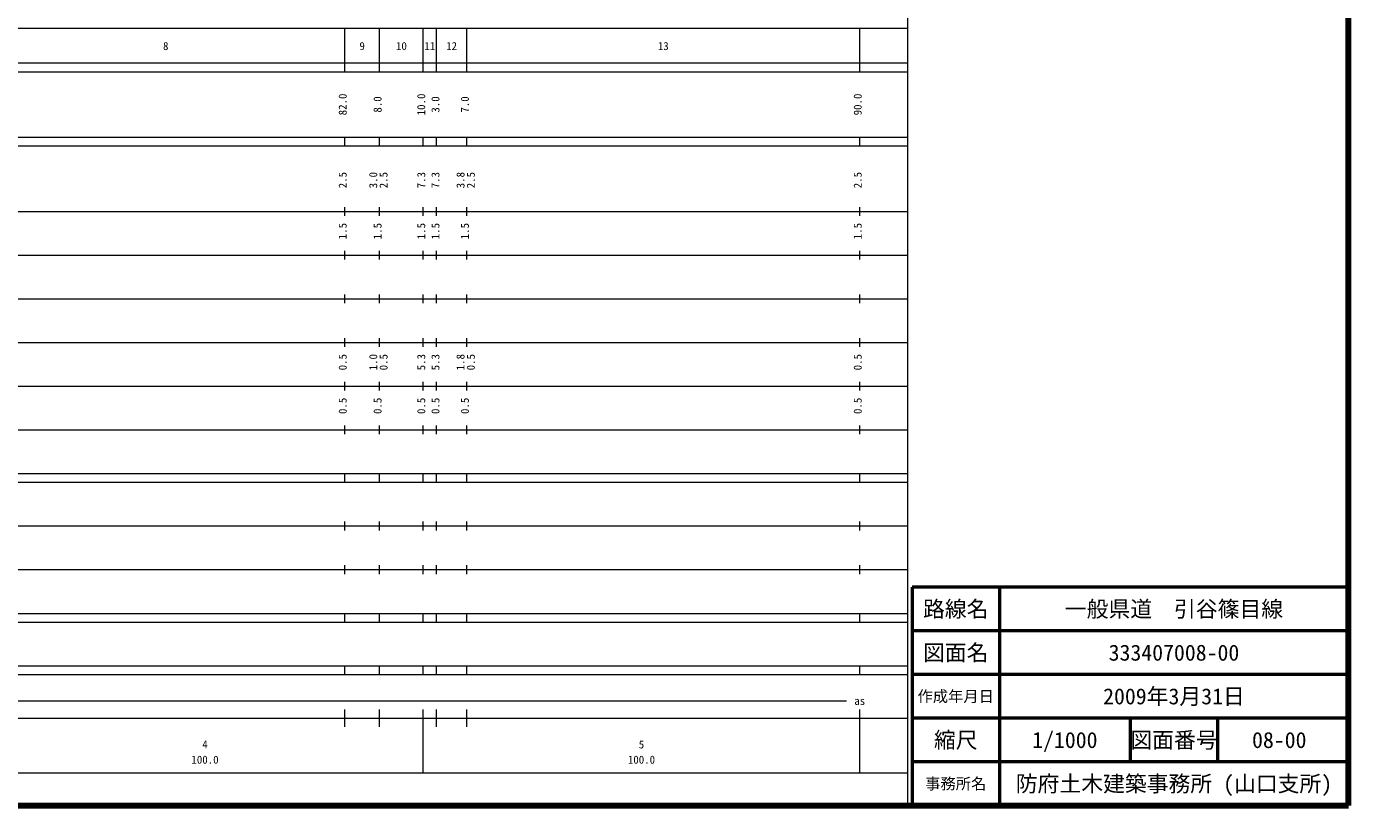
# Model space of a CAD drawing. Units: millimetres on the paper, enlarged 1000 times. Extents: x 40000 to 680000, y 20000 to 380000.
# Drawn here: x 377089 to 680000, y 20000 to 198357 of the extents above; entities that cross this region are included whole.
import ezdxf
from ezdxf.enums import TextEntityAlignment as Align

# ---------------------------------------------------------------- set-up
doc = ezdxf.new("R2010")
doc.units = ezdxf.units.MM
doc.header["$LTSCALE"] = 1000
for name, color, linetype, lineweight in [('M-TTL', 2, 'Continuous', 140), ('M-TTL-BAND', 7, 'Continuous', 13), ('M-TTL-FRAM', 2, 'Continuous', 50), ('M-TTL-LINE', 7, 'Continuous', 50)]:
    doc.layers.add(name, color=color, linetype=linetype, lineweight=lineweight)
doc.layers.add('M-TTL-TXT', color=7, linetype='Continuous')
doc.styles.add('ＭＳ ゴシック', font='')
doc.styles.get('ＭＳ ゴシック').set_extended_font_data('MS Gothic')

msp = doc.modelspace()

# ---------------------------------------------------------------- linework, layer by layer
at = {"layer": 'M-TTL'}
for p, q in [((680000, 20000), (680000, 380000)), ((40000, 20000), (680000, 20000))]:
    msp.add_line(p, q, dxfattribs=at)
at = {"layer": 'M-TTL-BAND'}
for p, q in [((579000, 20000), (579000, 370000)), ((68000, 198000), (579000, 198000)), ((450000, 188000), (450000, 198000)), ((458000, 188000), (458000, 198000)), ((468000, 188000), (468000, 198000)), ((471000, 188000), (471000, 198000)), ((478000, 188000), (478000, 198000)), ((568000, 188000), (568000, 198000)), ((40000, 190000), (579000, 190000)), ((40000, 188000), (579000, 188000)), ((40000, 173000), (579000, 173000)), ((450000, 171000), (450000, 173000)), ((458000, 171000), (458000, 173000)), ((468000, 171000), (468000, 173000)), ((471000, 171000), (471000, 173000)), ((478000, 171000), (478000, 173000)), ((568000, 171000), (568000, 173000)), ((40000, 171000), (579000, 171000)), ((40000, 156000), (579000, 156000)), ((450000, 155000), (450000, 157000)), ((458000, 155000), (458000, 157000)), ((468000, 155000), (468000, 157000)), ((471000, 155000), (471000, 157000)), ((478000, 155000), (478000, 157000)), ((568000, 155000), (568000, 157000)), ((46000, 146000), (579000, 146000)), ((450000, 145000), (450000, 147000)), ((458000, 145000), (458000, 147000)), ((468000, 145000), (468000, 147000)), ((471000, 145000), (471000, 147000)), ((478000, 145000), (478000, 147000)), ((568000, 145000), (568000, 147000)), ((450000, 135000), (450000, 137000)), ((458000, 135000), (458000, 137000)), ((468000, 135000), (468000, 137000)), ((471000, 135000), (471000, 137000)), ((478000, 135000), (478000, 137000)), ((568000, 135000), (568000, 137000)), ((52000, 136000), (579000, 136000)), ((46000, 126000), (579000, 126000)), ((450000, 125000), (450000, 127000)), ((458000, 125000), (458000, 127000)), ((468000, 125000), (468000, 127000)), ((471000, 125000), (471000, 127000)), ((478000, 125000), (478000, 127000)), ((568000, 125000), (568000, 127000)), ((52000, 116000), (579000, 116000)), ((450000, 115000), (450000, 117000)), ((458000, 115000), (458000, 117000)), ((468000, 115000), (468000, 117000)), ((471000, 115000), (471000, 117000)), ((478000, 115000), (478000, 117000)), ((568000, 115000), (568000, 117000)), ((450000, 105000), (450000, 107000)), ((458000, 105000), (458000, 107000)), ((468000, 105000), (468000, 107000)), ((471000, 105000), (471000, 107000)), ((478000, 105000), (478000, 107000)), ((568000, 105000), (568000, 107000)), ((46000, 106000), (579000, 106000)), ((40000, 96000), (579000, 96000)), ((40000, 94000), (579000, 94000)), ((450000, 94000), (450000, 96000)), ((458000, 94000), (458000, 96000)), ((468000, 94000), (468000, 96000)), ((471000, 94000), (471000, 96000)), ((478000, 94000), (478000, 96000)), ((568000, 94000), (568000, 96000)), ((450000, 83000), (450000, 85000)), ((458000, 83000), (458000, 85000)), ((468000, 83000), (468000, 85000)), ((471000, 83000), (471000, 85000)), ((478000, 83000), (478000, 85000)), ((568000, 83000), (568000, 85000)), ((49000, 84000), (579000, 84000)), ((40000, 74000), (579000, 74000)), ((450000, 73000), (450000, 75000)), ((458000, 73000), (458000, 75000)), ((468000, 73000), (468000, 75000)), ((471000, 73000), (471000, 75000)), ((478000, 73000), (478000, 75000)), ((568000, 73000), (568000, 75000)), ((40000, 64000), (579000, 64000)), ((450000, 62000), (450000, 64000)), ((458000, 62000), (458000, 64000)), ((468000, 62000), (468000, 64000)), ((471000, 62000), (471000, 64000)), ((478000, 62000), (478000, 64000)), ((568000, 62000), (568000, 64000)), ((40000, 62000), (579000, 62000)), ((40000, 52000), (579000, 52000)), ((450000, 50000), (450000, 52000)), ((458000, 50000), (458000, 52000)), ((468000, 50000), (468000, 52000)), ((471000, 50000), (471000, 52000)), ((478000, 50000), (478000, 52000)), ((568000, 50000), (568000, 52000)), ((40000, 50000), (579000, 50000)), ((71000, 44000), (565000, 44000)), ((40000, 40000), (579000, 40000)), ((450000, 38000), (450000, 42000)), ((458000, 38000), (458000, 42000)), ((468000, 27500), (468000, 42000)), ((471000, 38000), (471000, 42000)), ((478000, 38000), (478000, 42000)), ((568000, 27500), (568000, 42000)), ((68000, 27500), (579000, 27500))]:
    msp.add_line(p, q, dxfattribs=at)
at = {"layer": 'M-TTL-FRAM'}
for p, q in [((680000, 70000), (580000, 70000)), ((580000, 70000), (580000, 20000))]:
    msp.add_line(p, q, dxfattribs=at)
at = {"layer": 'M-TTL-LINE'}
for p, q in [((600000, 70000), (600000, 20000)), ((680000, 60000), (580000, 60000)), ((680000, 50000), (580000, 50000)), ((680000, 40000), (580000, 40000)), ((630000, 40000), (630000, 30000)), ((650000, 40000), (650000, 30000)), ((680000, 30000), (580000, 30000))]:
    msp.add_line(p, q, dxfattribs=at)

# ---------------------------------------------------------------- texts
at = {"layer": 'M-TTL-BAND', "style": 'ＭＳ ゴシック'}
for s, p in [('8', (409000, 192405)), ('9', (454000, 192405)), ('10', (463000, 192405)), ('11', (469500, 192405)), ('12', (474500, 192405)), ('13', (523000, 192405)), ('as', (568000, 42500)), ('4', (418000, 32523)), ('5', (518000, 32523)), ('100.0', (418000, 29033)), ('100.0', (518000, 29033))]:
    msp.add_text(s, height=1833, dxfattribs=at).set_placement(p, align=Align.BOTTOM_CENTER)
for s, p in [('82.0', (451000, 180500)), ('8.0', (459000, 180500)), ('10.0', (469000, 180500)), ('3.0', (472256, 180500)), ('7.0', (479000, 180500)), ('90.0', (569000, 180500)), ('2.5', (451000, 163174)), ('3.0', (458000, 163174)), ('2.5', (460370, 163174)), ('7.3', (469000, 163174)), ('7.3', (472256, 163174)), ('3.8', (478000, 163174)), ('2.5', (480370, 163174)), ('2.5', (569000, 163174)), ('1.5', (451000, 151500)), ('1.5', (459000, 151500)), ('1.5', (469000, 151500)), ('1.5', (472256, 151500)), ('1.5', (479000, 151500)), ('1.5', (569000, 151500)), ('0.5', (451000, 121500)), ('1.0', (458000, 121500)), ('0.5', (460370, 121500)), ('5.3', (469000, 121500)), ('5.3', (472256, 121500)), ('1.8', (478000, 121500)), ('0.5', (480370, 121500)), ('0.5', (569000, 121500)), ('0.5', (451000, 111500)), ('0.5', (459000, 111500)), ('0.5', (469000, 111500)), ('0.5', (472256, 111500)), ('0.5', (479000, 111500)), ('0.5', (569000, 111500))]:
    msp.add_text(s, height=1833, rotation=90, dxfattribs=at).set_placement(p, align=Align.BOTTOM_CENTER)
at = {"layer": 'M-TTL-TXT', "style": 'ＭＳ ゴシック'}
for s, height, p in [('路線名', 3666, (590000, 65000)), ('路線名', 3666, (590000, 65000)), ('一般県道\u3000引谷篠目線', 3666, (640000, 65000)), ('図面名', 3666, (590000, 55000)), ('図面名', 3666, (590000, 55000)), ('333407008-00', 3666, (640000, 55000)), ('作成年月日', 2566, (590000, 45000)), ('作成年月日', 2566, (590000, 45000)), ('2009年3月31日', 3666, (640000, 45000)), ('縮尺', 3666, (590000, 35000)), ('縮尺', 3666, (590000, 35000)), ('1/1000', 3666, (615000, 35000)), ('図面番号', 3666, (640000, 35000)), ('図面番号', 3666, (640000, 35000)), ('08-00', 3666, (664125, 35000)), ('防府土木建築事務所 (山口支所)', 3666, (640000, 25000)), ('事務所名', 2566, (590000, 25000)), ('事務所名', 2566, (590000, 25000))]:
    msp.add_text(s, height=height, dxfattribs=at).set_placement(p, align=Align.MIDDLE_CENTER)

doc.saveas('drawing.dxf')
